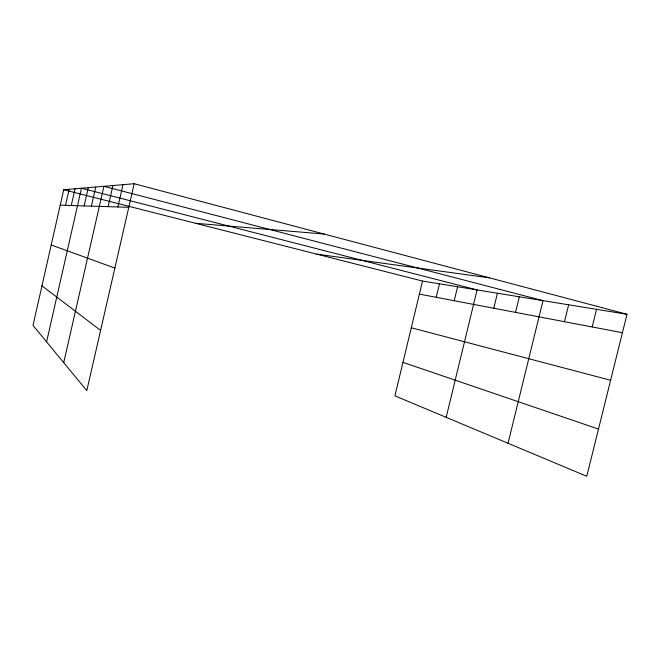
<?xml version="1.0" encoding="UTF-8"?>
<svg xmlns="http://www.w3.org/2000/svg" width="660" height="660" viewBox="0 0 660 660"><rect width="100%" height="100%" fill="white"/><g stroke="black" fill="none" stroke-linecap="round" stroke-linejoin="round"><path stroke-width="0.99" d="M134.186 183.719L63.715 189.742L33 325.388L86.806 390.629L134.186 183.719L627 314.284L586.765 476.281L394.919 395.843L422.524 281.061L627 314.284M65.513 205.334L69.151 189.28M71.255 205.507L75.05 188.776M46.588 341.863L81.477 188.224L477.081 289.921L446.177 417.334M84.125 205.912L88.283 187.646M91.377 206.135L95.733 187.011M63.723 362.645L103.917 186.31L542.998 300.63L508.035 443.272M108.133 206.654L112.951 185.534M117.892 206.959L122.991 184.676M436.21 297.305L439.461 283.816M454.22 300.729L457.603 286.762M493.762 308.245L497.417 293.23M515.518 312.386L519.329 296.786M564.498 321.7L568.656 304.804M592.193 326.964L596.549 309.334M60.225 205.169L128.791 207.298M195.508 223.286L324.118 234.036M316.775 254.149L489.53 277.86M419.389 294.104L622.421 332.714M63.715 189.742L422.524 281.061M411.296 327.764L610.615 380.259M402.979 362.356L598.488 429.074M51.216 244.959L114.873 268.075M41.959 285.829L100.6 330.404"/></g></svg>
